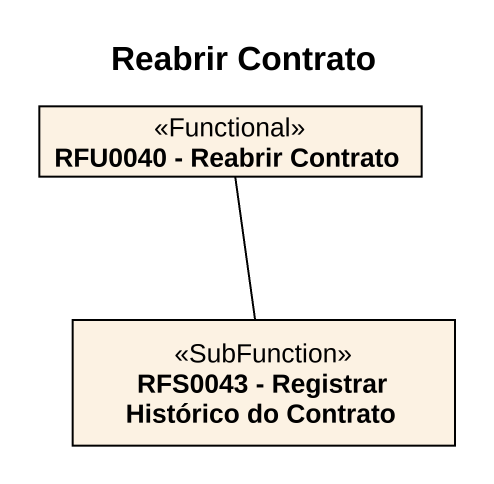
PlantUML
@startuml
title Reabrir Contrato
hide circle
hide empty members
class "RFU0040 - Reabrir Contrato" as RFU0040_Reabrir_Contrato <<Functional>>
class "RFS0043 - Registrar Histórico do Contrato" as RFS0043_Registrar_Histórico <<SubFunction>>
RFS0043_Registrar_Histórico -up- RFU0040_Reabrir_Contrato
@enduml
